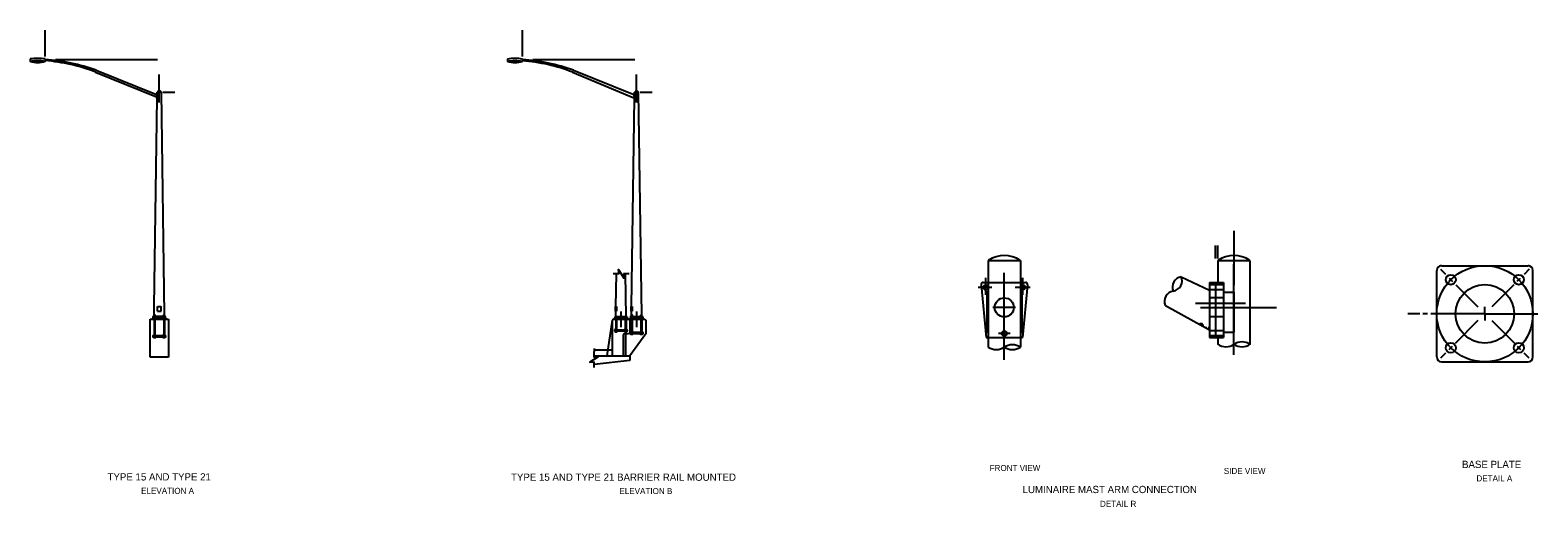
# Model space of a CAD drawing. Extents: x -521.5 to -505.9, y -12.5 to -7.6.
import ezdxf

# ---------------------------------------------------------------- set-up
doc = ezdxf.new("R2010")
doc.units = 0
for name, color, linetype in [('es_DETAIL', 7, 'Continuous'), ('es_DETAIL-anno', 7, 'Continuous'), ('es_LIGHTING', 7, 'Continuous'), ('es_LIGHTING-anno', 7, 'Continuous'), ('es_NO-PLOT', 7, 'Continuous')]:
    doc.layers.add(name, color=color, linetype=linetype)

msp = doc.modelspace()

# ---------------------------------------------------------------- linework, layer by layer
at = {"layer": 'es_DETAIL'}
for p, q in [((-509.027, -9.645), (-509.027, -10.211)), ((-511.58, -9.953), (-511.58, -10.855)), ((-511.58, -9.954), (-511.247, -9.954)), ((-511.247, -9.954), (-511.247, -10.855)), ((-509.193, -9.953), (-509.193, -10.183)), ((-509.193, -9.954), (-508.86, -9.954)), ((-509.027, -10.934), (-509.027, -9.991)), ((-508.86, -9.954), (-508.86, -10.826)), ((-506.869, -10.008), (-505.969, -10.008)), ((-511.634, -10.183), (-511.194, -10.183)), ((-511.606, -10.31), (-511.606, -10.134)), ((-511.414, -10.986), (-511.414, -10.084)), ((-511.221, -10.31), (-511.221, -10.134)), ((-509.575, -10.123), (-509.282, -10.263)), ((-509.282, -10.183), (-509.282, -10.756)), ((-509.282, -10.183), (-509.136, -10.183)), ((-509.219, -10.183), (-509.219, -10.755)), ((-509.136, -10.183), (-509.136, -10.755)), ((-506.919, -10.957), (-506.919, -10.058)), ((-506.773, -10.154), (-506.773, -10.154)), ((-506.065, -10.154), (-506.065, -10.154)), ((-505.919, -10.957), (-505.919, -10.058)), ((-511.545, -10.234), (-511.684, -10.234)), ((-511.655, -10.207), (-511.602, -10.755)), ((-511.596, -10.282), (-511.596, -10.699)), ((-511.58, -10.282), (-511.596, -10.282)), ((-511.144, -10.234), (-511.301, -10.234)), ((-511.247, -10.282), (-511.232, -10.282)), ((-511.232, -10.282), (-511.232, -10.699)), ((-511.172, -10.207), (-511.225, -10.755)), ((-509.136, -10.207), (-509.282, -10.207)), ((-509.136, -10.259), (-509.282, -10.259)), ((-509.136, -10.343), (-509.282, -10.343)), ((-509.136, -10.282), (-509.027, -10.282)), ((-509.027, -10.282), (-509.027, -10.699)), ((-515.399, -10.486), (-515.399, -10.647)), ((-515.237, -10.486), (-515.237, -10.647)), ((-511.299, -10.442), (-511.533, -10.442)), ((-509.74, -10.421), (-509.282, -10.676)), ((-508.907, -10.4), (-509.428, -10.4)), ((-509.373, -10.444), (-508.586, -10.444)), ((-520.259, -10.538), (-520.259, -10.53)), ((-520.259, -10.538), (-520.235, -10.538)), ((-520.256, -10.529), (-520.238, -10.529)), ((-520.253, -10.529), (-520.241, -10.529)), ((-520.253, -10.538), (-520.253, -10.53)), ((-520.25, -10.52), (-520.252, -10.521)), ((-520.252, -10.529), (-520.252, -10.521)), ((-520.242, -10.521), (-520.252, -10.521)), ((-520.252, -10.521), (-520.242, -10.521)), ((-520.252, -10.522), (-520.242, -10.522)), ((-520.252, -10.524), (-520.242, -10.524)), ((-520.252, -10.526), (-520.242, -10.526)), ((-520.252, -10.527), (-520.242, -10.527)), ((-520.244, -10.52), (-520.25, -10.52)), ((-520.244, -10.52), (-520.242, -10.521)), ((-520.242, -10.529), (-520.242, -10.521)), ((-520.241, -10.538), (-520.241, -10.53)), ((-520.235, -10.538), (-520.235, -10.53)), ((-520.16, -10.538), (-520.16, -10.53)), ((-520.137, -10.538), (-520.16, -10.538)), ((-520.14, -10.529), (-520.157, -10.529)), ((-520.151, -10.52), (-520.154, -10.521)), ((-520.154, -10.529), (-520.154, -10.521)), ((-520.154, -10.521), (-520.143, -10.521)), ((-520.143, -10.521), (-520.154, -10.521)), ((-520.143, -10.522), (-520.154, -10.522)), ((-520.143, -10.524), (-520.154, -10.524)), ((-520.143, -10.526), (-520.154, -10.526)), ((-520.143, -10.527), (-520.154, -10.527)), ((-520.143, -10.529), (-520.154, -10.529)), ((-520.154, -10.538), (-520.154, -10.53)), ((-520.151, -10.52), (-520.146, -10.52)), ((-520.146, -10.52), (-520.143, -10.521)), ((-520.143, -10.529), (-520.143, -10.521)), ((-520.143, -10.538), (-520.143, -10.53)), ((-520.137, -10.538), (-520.137, -10.53)), ((-515.297, -10.539), (-515.297, -10.531)), ((-515.297, -10.539), (-515.274, -10.539)), ((-515.295, -10.53), (-515.277, -10.53)), ((-515.292, -10.539), (-515.292, -10.531)), ((-515.289, -10.52), (-515.291, -10.522)), ((-515.291, -10.53), (-515.291, -10.522)), ((-515.28, -10.522), (-515.291, -10.522)), ((-515.291, -10.522), (-515.28, -10.522)), ((-515.291, -10.523), (-515.28, -10.523)), ((-515.291, -10.525), (-515.28, -10.525)), ((-515.291, -10.527), (-515.28, -10.527)), ((-515.291, -10.528), (-515.28, -10.528)), ((-515.291, -10.53), (-515.28, -10.53)), ((-515.283, -10.52), (-515.289, -10.52)), ((-515.283, -10.52), (-515.28, -10.522)), ((-515.28, -10.53), (-515.28, -10.522)), ((-515.28, -10.539), (-515.28, -10.531)), ((-515.274, -10.539), (-515.274, -10.531)), ((-515.199, -10.539), (-515.199, -10.531)), ((-515.175, -10.539), (-515.199, -10.539)), ((-515.178, -10.53), (-515.196, -10.53)), ((-515.181, -10.53), (-515.193, -10.53)), ((-515.193, -10.539), (-515.193, -10.531)), ((-515.19, -10.52), (-515.192, -10.522)), ((-515.192, -10.53), (-515.192, -10.522)), ((-515.192, -10.522), (-515.182, -10.522)), ((-515.182, -10.522), (-515.192, -10.522)), ((-515.182, -10.523), (-515.192, -10.523)), ((-515.182, -10.525), (-515.192, -10.525)), ((-515.182, -10.527), (-515.192, -10.527)), ((-515.182, -10.528), (-515.192, -10.528)), ((-515.19, -10.52), (-515.184, -10.52)), ((-515.184, -10.52), (-515.182, -10.522)), ((-515.182, -10.53), (-515.182, -10.522)), ((-515.181, -10.539), (-515.181, -10.531)), ((-515.175, -10.539), (-515.175, -10.531)), ((-509.327, -10.651), (-509.307, -10.651)), ((-509.296, -10.651), (-509.282, -10.651)), ((-509.136, -10.541), (-509.282, -10.541)), ((-520.259, -10.73), (-520.259, -10.737)), ((-520.259, -10.746), (-520.259, -10.754)), ((-520.235, -10.746), (-520.259, -10.746)), ((-520.238, -10.729), (-520.256, -10.729)), ((-520.238, -10.738), (-520.256, -10.738)), ((-520.238, -10.755), (-520.256, -10.755)), ((-520.241, -10.729), (-520.253, -10.729)), ((-520.253, -10.73), (-520.253, -10.737)), ((-520.253, -10.746), (-520.253, -10.754)), ((-520.241, -10.755), (-520.253, -10.755)), ((-520.241, -10.73), (-520.241, -10.737)), ((-520.241, -10.746), (-520.241, -10.754)), ((-520.235, -10.73), (-520.235, -10.737)), ((-520.235, -10.746), (-520.235, -10.754)), ((-520.16, -10.73), (-520.16, -10.737)), ((-520.16, -10.746), (-520.16, -10.754)), ((-520.16, -10.746), (-520.136, -10.746)), ((-520.157, -10.729), (-520.139, -10.729)), ((-520.157, -10.738), (-520.139, -10.738)), ((-520.157, -10.755), (-520.139, -10.755)), ((-520.154, -10.729), (-520.142, -10.729)), ((-520.154, -10.73), (-520.154, -10.737)), ((-520.154, -10.746), (-520.154, -10.754)), ((-520.154, -10.755), (-520.142, -10.755)), ((-520.142, -10.73), (-520.142, -10.737)), ((-520.142, -10.746), (-520.142, -10.754)), ((-520.136, -10.73), (-520.136, -10.737)), ((-520.136, -10.746), (-520.136, -10.754)), ((-515.46, -10.67), (-515.46, -10.677)), ((-515.46, -10.686), (-515.46, -10.695)), ((-515.437, -10.686), (-515.46, -10.686)), ((-515.44, -10.669), (-515.458, -10.669)), ((-515.44, -10.678), (-515.458, -10.678)), ((-515.44, -10.695), (-515.458, -10.695)), ((-515.443, -10.669), (-515.455, -10.669)), ((-515.455, -10.67), (-515.455, -10.677)), ((-515.455, -10.686), (-515.455, -10.695)), ((-515.443, -10.695), (-515.455, -10.695)), ((-515.443, -10.67), (-515.443, -10.677)), ((-515.443, -10.686), (-515.443, -10.695)), ((-515.437, -10.67), (-515.437, -10.677)), ((-515.437, -10.686), (-515.437, -10.695)), ((-515.361, -10.67), (-515.361, -10.677)), ((-515.361, -10.686), (-515.361, -10.695)), ((-515.361, -10.686), (-515.338, -10.686)), ((-515.358, -10.669), (-515.34, -10.669)), ((-515.358, -10.678), (-515.34, -10.678)), ((-515.358, -10.695), (-515.34, -10.695)), ((-515.355, -10.669), (-515.343, -10.669)), ((-515.355, -10.67), (-515.355, -10.677)), ((-515.355, -10.686), (-515.355, -10.695)), ((-515.355, -10.695), (-515.343, -10.695)), ((-515.343, -10.67), (-515.343, -10.677)), ((-515.343, -10.686), (-515.343, -10.695)), ((-515.338, -10.67), (-515.338, -10.677)), ((-515.338, -10.686), (-515.338, -10.695)), ((-515.298, -10.696), (-515.298, -10.704)), ((-515.298, -10.712), (-515.298, -10.721)), ((-515.274, -10.712), (-515.298, -10.712)), ((-515.277, -10.695), (-515.295, -10.695)), ((-515.277, -10.704), (-515.295, -10.704)), ((-515.277, -10.721), (-515.295, -10.721)), ((-515.28, -10.695), (-515.292, -10.695)), ((-515.292, -10.696), (-515.292, -10.704)), ((-515.292, -10.712), (-515.292, -10.721)), ((-515.28, -10.721), (-515.292, -10.721)), ((-515.28, -10.696), (-515.28, -10.704)), ((-515.28, -10.712), (-515.28, -10.721)), ((-515.274, -10.696), (-515.274, -10.704)), ((-515.274, -10.712), (-515.274, -10.721)), ((-515.199, -10.696), (-515.199, -10.704)), ((-515.199, -10.712), (-515.199, -10.721)), ((-515.199, -10.712), (-515.175, -10.712)), ((-515.196, -10.695), (-515.178, -10.695)), ((-515.196, -10.704), (-515.178, -10.704)), ((-515.196, -10.721), (-515.178, -10.721)), ((-515.193, -10.696), (-515.193, -10.704)), ((-515.193, -10.712), (-515.193, -10.721)), ((-515.192, -10.695), (-515.181, -10.695)), ((-515.192, -10.721), (-515.181, -10.721)), ((-515.181, -10.696), (-515.181, -10.704)), ((-515.181, -10.712), (-515.181, -10.721)), ((-515.175, -10.696), (-515.175, -10.704)), ((-515.175, -10.712), (-515.175, -10.721)), ((-511.602, -10.755), (-511.225, -10.755)), ((-511.58, -10.699), (-511.596, -10.699)), ((-511.352, -10.713), (-511.476, -10.713)), ((-511.247, -10.699), (-511.232, -10.699)), ((-509.136, -10.687), (-509.282, -10.687)), ((-509.136, -10.739), (-509.282, -10.739)), ((-509.282, -10.755), (-509.136, -10.755)), ((-509.193, -10.755), (-509.193, -10.826)), ((-509.136, -10.699), (-509.027, -10.699)), ((-506.773, -10.861), (-506.773, -10.861)), ((-506.065, -10.861), (-506.065, -10.861)), ((-506.869, -11.008), (-505.969, -11.008))]:
    msp.add_line(p, q, dxfattribs=at)
for points in [[(-511.414, -10.722), (-511.414, -10.743)], [(-511.414, -10.845), (-511.414, -10.866)]]:
    msp.add_lwpolyline(points, dxfattribs=at)
for centre, radius in [((-506.773, -10.154), 0.052), ((-506.065, -10.154), 0.052), ((-511.606, -10.234), 0.026), ((-511.414, -10.442), 0.099), ((-511.221, -10.233), 0.026), ((-506.419, -10.508), 0.304), ((-511.414, -10.713), 0.026), ((-506.773, -10.861), 0.052), ((-506.065, -10.861), 0.052)]:
    msp.add_circle(centre, radius, dxfattribs=at)
for centre, radius, start, end in [((-511.414, -10.194), 0.292, 55.292, 124.7081), ((-509.027, -10.194), 0.292, 55.292, 124.7081), ((-506.869, -10.058), 0.0502, 90, 180), ((-505.969, -10.058), 0.0502, 0, 90), ((-511.634, -10.204), 0.0215, 88.3392, 187.8016), ((-511.193, -10.204), 0.0215, 352.1984, 91.6608), ((-509.558, -10.23), 0.108, 98.9727, 202.9345), ((-509.674, -10.165), 0.108, 278.9727, 22.9345), ((-509.641, -10.379), 0.108, 98.9727, 202.9345), ((-509.369, -10.634), 0.0225, 344.4005, 137.9929), ((-508.943, -10.953), 0.152, 56.8304, 123.1696), ((-511.497, -10.728), 0.152, 236.8304, 303.1696), ((-511.33, -10.982), 0.152, 56.8304, 123.1696), ((-511.33, -10.728), 0.152, 236.8304, 303.1696), ((-509.11, -10.698), 0.152, 236.8304, 303.1696), ((-508.943, -10.698), 0.152, 236.8304, 303.1696), ((-506.869, -10.957), 0.0502, 180, 270), ((-505.969, -10.957), 0.0502, 270, 0)]:
    msp.add_arc(centre, radius, start, end, dxfattribs=at)
for centre, major_axis, start_param, end_param in [((-520.256, -10.532), (-0.00424, 0), 3.943829, 5.480949), ((-520.247, -10.539), (-0.016, 0), 4.334104, 5.090674), ((-520.238, -10.532), (-0.00424, 0), 3.943829, 5.480949), ((-520.157, -10.532), (-0.00424, 0), 3.943829, 5.480949), ((-520.148, -10.539), (-0.016, 0), 4.334104, 5.090674), ((-520.14, -10.532), (-0.00424, 0), 3.943829, 5.480949), ((-515.295, -10.533), (-0.00424, 0), 3.943829, 5.480949), ((-515.286, -10.54), (-0.016, 0), 4.334104, 5.090674), ((-515.277, -10.533), (-0.00424, 0), 3.943829, 5.480949), ((-515.196, -10.533), (-0.00424, 0), 3.943829, 5.480949), ((-515.187, -10.54), (-0.016, 0), 4.334104, 5.090674), ((-515.178, -10.533), (-0.00424, 0), 3.943829, 5.480949), ((-520.256, -10.732), (-0.00424, 0), 3.943829, 5.480949), ((-520.256, -10.735), (0.00424, 0), 3.943829, 5.480949), ((-520.256, -10.752), (0.00424, 0), 3.943829, 5.480949), ((-520.247, -10.739), (-0.016, 0), 4.334104, 5.090674), ((-520.247, -10.728), (0.016, 0), 4.334104, 5.090674), ((-520.247, -10.745), (0.016, 0), 4.334104, 5.090674), ((-520.238, -10.732), (-0.00424, 0), 3.943829, 5.480949), ((-520.238, -10.735), (0.00424, 0), 3.943829, 5.480949), ((-520.238, -10.752), (0.00424, 0), 3.943829, 5.480949), ((-520.157, -10.732), (-0.00424, 0), 3.943829, 5.480949), ((-520.157, -10.735), (0.00424, 0), 3.943829, 5.480949), ((-520.157, -10.752), (0.00424, 0), 3.943829, 5.480949), ((-520.148, -10.739), (-0.016, 0), 4.334104, 5.090674), ((-520.148, -10.728), (0.016, 0), 4.334104, 5.090674), ((-520.148, -10.745), (0.016, 0), 4.334104, 5.090674), ((-520.139, -10.732), (-0.00424, 0), 3.943829, 5.480949), ((-520.139, -10.735), (0.00424, 0), 3.943829, 5.480949), ((-520.139, -10.752), (0.00424, 0), 3.943829, 5.480949), ((-515.458, -10.672), (-0.00424, 0), 3.943829, 5.480949), ((-515.458, -10.676), (0.00424, 0), 3.943829, 5.480949), ((-515.458, -10.693), (0.00424, 0), 3.943829, 5.480949), ((-515.449, -10.679), (-0.016, 0), 4.334104, 5.090674), ((-515.449, -10.668), (0.016, 0), 4.334104, 5.090674), ((-515.449, -10.685), (0.016, 0), 4.334104, 5.090674), ((-515.44, -10.672), (-0.00424, 0), 3.943829, 5.480949), ((-515.44, -10.676), (0.00424, 0), 3.943829, 5.480949), ((-515.44, -10.693), (0.00424, 0), 3.943829, 5.480949), ((-515.358, -10.672), (-0.00424, 0), 3.943829, 5.480949), ((-515.358, -10.676), (0.00424, 0), 3.943829, 5.480949), ((-515.358, -10.693), (0.00424, 0), 3.943829, 5.480949), ((-515.349, -10.679), (-0.016, 0), 4.334104, 5.090674), ((-515.349, -10.668), (0.016, 0), 4.334104, 5.090674), ((-515.349, -10.685), (0.016, 0), 4.334104, 5.090674), ((-515.34, -10.672), (-0.00424, 0), 3.943829, 5.480949), ((-515.34, -10.676), (0.00424, 0), 3.943829, 5.480949), ((-515.34, -10.693), (0.00424, 0), 3.943829, 5.480949), ((-515.295, -10.698), (-0.00424, 0), 3.943829, 5.480949), ((-515.295, -10.702), (0.00424, 0), 3.943829, 5.480949), ((-515.295, -10.719), (0.00424, 0), 3.943829, 5.480949), ((-515.286, -10.706), (-0.016, 0), 4.334104, 5.090674), ((-515.286, -10.694), (0.016, 0), 4.334104, 5.090674), ((-515.286, -10.711), (0.016, 0), 4.334104, 5.090674), ((-515.277, -10.698), (-0.00424, 0), 3.943829, 5.480949), ((-515.277, -10.702), (0.00424, 0), 3.943829, 5.480949), ((-515.277, -10.719), (0.00424, 0), 3.943829, 5.480949), ((-515.196, -10.698), (-0.00424, 0), 3.943829, 5.480949), ((-515.196, -10.702), (0.00424, 0), 3.943829, 5.480949), ((-515.196, -10.719), (0.00424, 0), 3.943829, 5.480949), ((-515.187, -10.706), (-0.016, 0), 4.334104, 5.090674), ((-515.187, -10.694), (0.016, 0), 4.334104, 5.090674), ((-515.187, -10.711), (0.016, 0), 4.334104, 5.090674), ((-515.178, -10.698), (-0.00424, 0), 3.943829, 5.480949), ((-515.178, -10.702), (0.00424, 0), 3.943829, 5.480949), ((-515.178, -10.719), (0.00424, 0), 3.943829, 5.480949)]:
    msp.add_ellipse(centre, major_axis=major_axis, ratio=0.642222, start_param=start_param, end_param=end_param, dxfattribs=at)
at = {"layer": 'es_DETAIL-anno'}
for p, q in [((-521.384, -7.834), (-521.384, -7.56)), ((-521.276, -7.865), (-520.217, -7.865)), ((-520.198, -8.311), (-520.198, -8.021)), ((-520.161, -8.204), (-520.037, -8.204)), ((-509.219, -9.932), (-509.219, -9.799)), ((-509.193, -9.932), (-509.193, -9.799)), ((-506.881, -10.045), (-506.829, -10.098)), ((-506.79, -10.137), (-506.756, -10.171)), ((-506.081, -10.17), (-506.048, -10.137)), ((-505.957, -10.045), (-506.01, -10.099)), ((-506.721, -10.206), (-506.491, -10.436)), ((-506.118, -10.207), (-506.347, -10.436)), ((-506.419, -10.508), (-506.419, -10.436)), ((-507.093, -10.508), (-507.219, -10.508)), ((-507.016, -10.508), (-507.062, -10.508)), ((-506.491, -10.508), (-506.979, -10.508)), ((-506.491, -10.579), (-506.727, -10.816)), ((-506.419, -10.508), (-506.491, -10.508)), ((-506.419, -10.508), (-506.419, -10.579)), ((-506.419, -10.508), (-506.347, -10.508)), ((-506.347, -10.508), (-505.868, -10.508)), ((-506.347, -10.579), (-506.112, -10.815)), ((-506.828, -10.917), (-506.881, -10.97)), ((-506.79, -10.878), (-506.756, -10.844)), ((-506.082, -10.844), (-506.048, -10.878)), ((-505.957, -10.97), (-506.01, -10.916))]:
    msp.add_line(p, q, dxfattribs=at)
msp.add_circle((-506.419, -10.508), 0.5, dxfattribs=at)
for start, end in [(132.2488, 137.7512), (42.2488, 47.7512), (222.2488, 227.7512), (312.2488, 317.7512)]:
    msp.add_arc((-506.419, -10.508), 0.5, start, end, dxfattribs=at)
at = {"layer": 'es_LIGHTING'}
for p, q in [((-521.541, -7.859), (-521.541, -7.884)), ((-521.384, -7.859), (-521.384, -7.884)), ((-520.854, -7.976), (-520.226, -8.228)), ((-516.579, -7.859), (-516.579, -7.885)), ((-516.422, -7.859), (-516.422, -7.885)), ((-515.892, -7.977), (-515.265, -8.229)), ((-520.862, -7.996), (-520.226, -8.252)), ((-515.901, -7.997), (-515.265, -8.263)), ((-520.25, -10.432), (-520.221, -8.267)), ((-520.226, -8.216), (-520.213, -8.216)), ((-520.226, -8.216), (-520.226, -8.267)), ((-520.226, -8.267), (-520.213, -8.267)), ((-520.22, -8.204), (-520.176, -8.204)), ((-520.22, -8.216), (-520.22, -8.204)), ((-520.213, -8.216), (-520.213, -8.267)), ((-520.145, -10.52), (-520.176, -8.204)), ((-515.288, -10.432), (-515.259, -8.267)), ((-515.265, -8.217), (-515.252, -8.217)), ((-515.265, -8.217), (-515.265, -8.267)), ((-515.265, -8.267), (-515.252, -8.267)), ((-515.259, -8.217), (-515.258, -8.205)), ((-515.258, -8.205), (-515.215, -8.205)), ((-515.252, -8.217), (-515.252, -8.267)), ((-515.183, -10.521), (-515.215, -8.205)), ((-515.419, -10.093), (-515.48, -10.093)), ((-515.451, -10.432), (-515.446, -10.093)), ((-515.313, -10.093), (-515.374, -10.093)), ((-515.346, -10.539), (-515.352, -10.093)), ((-520.251, -10.52), (-520.25, -10.429)), ((-520.217, -10.432), (-520.179, -10.432)), ((-520.217, -10.482), (-520.217, -10.432)), ((-520.217, -10.482), (-520.179, -10.482)), ((-520.179, -10.482), (-520.179, -10.432)), ((-515.459, -10.432), (-515.446, -10.432)), ((-515.459, -10.432), (-515.459, -10.482)), ((-515.459, -10.482), (-515.446, -10.482)), ((-515.452, -10.539), (-515.452, -10.482)), ((-515.446, -10.432), (-515.446, -10.482)), ((-515.296, -10.432), (-515.284, -10.432)), ((-515.296, -10.432), (-515.296, -10.482)), ((-515.296, -10.482), (-515.284, -10.482)), ((-515.29, -10.521), (-515.289, -10.483)), ((-515.284, -10.432), (-515.284, -10.482)), ((-520.292, -10.563), (-520.104, -10.563)), ((-520.292, -10.959), (-520.292, -10.563)), ((-520.263, -10.552), (-520.275, -10.563)), ((-520.132, -10.538), (-520.263, -10.538)), ((-520.263, -10.552), (-520.263, -10.538)), ((-520.132, -10.552), (-520.263, -10.552)), ((-520.235, -10.538), (-520.259, -10.538)), ((-520.251, -10.538), (-520.251, -10.52)), ((-520.251, -10.538), (-520.144, -10.538)), ((-520.251, -10.563), (-520.251, -10.729)), ((-520.243, -10.563), (-520.243, -10.729)), ((-520.16, -10.538), (-520.137, -10.538)), ((-520.152, -10.563), (-520.152, -10.729)), ((-520.144, -10.538), (-520.145, -10.52)), ((-520.144, -10.563), (-520.144, -10.729)), ((-520.132, -10.552), (-520.132, -10.538)), ((-520.132, -10.552), (-520.121, -10.563)), ((-520.104, -10.563), (-520.104, -10.959)), ((-515.49, -10.576), (-515.547, -10.944)), ((-515.463, -10.55), (-515.49, -10.576)), ((-515.49, -10.576), (-515.49, -10.944)), ((-515.319, -10.566), (-515.479, -10.566)), ((-515.335, -10.539), (-515.463, -10.539)), ((-515.463, -10.539), (-515.463, -10.55)), ((-515.335, -10.55), (-515.463, -10.55)), ((-515.453, -10.566), (-515.453, -10.669)), ((-515.444, -10.566), (-515.444, -10.669)), ((-515.29, -10.566), (-515.431, -10.566)), ((-515.354, -10.566), (-515.354, -10.669)), ((-515.345, -10.566), (-515.345, -10.669)), ((-515.335, -10.539), (-515.335, -10.55)), ((-515.335, -10.55), (-515.308, -10.577)), ((-515.301, -10.55), (-515.317, -10.566)), ((-515.308, -10.577), (-515.308, -10.705)), ((-515.172, -10.539), (-515.301, -10.539)), ((-515.301, -10.539), (-515.301, -10.55)), ((-515.172, -10.55), (-515.301, -10.55)), ((-515.298, -10.565), (-515.298, -10.565)), ((-515.274, -10.539), (-515.297, -10.539)), ((-515.29, -10.539), (-515.29, -10.521)), ((-515.151, -10.566), (-515.29, -10.566)), ((-515.29, -10.566), (-515.29, -10.695)), ((-515.282, -10.566), (-515.282, -10.695)), ((-515.198, -10.539), (-515.175, -10.539)), ((-515.191, -10.566), (-515.191, -10.695)), ((-515.183, -10.539), (-515.183, -10.521)), ((-515.183, -10.566), (-515.183, -10.695)), ((-515.172, -10.539), (-515.172, -10.55)), ((-515.172, -10.55), (-515.156, -10.566)), ((-515.151, -10.566), (-515.14, -10.576)), ((-515.14, -10.576), (-515.14, -10.716)), ((-515.369, -10.716), (-515.376, -10.723)), ((-515.376, -10.723), (-515.376, -10.944)), ((-515.344, -10.716), (-515.369, -10.716)), ((-515.344, -10.716), (-515.351, -10.723)), ((-515.351, -10.723), (-515.351, -10.944)), ((-515.319, -10.716), (-515.344, -10.716)), ((-515.308, -10.705), (-515.319, -10.716)), ((-515.14, -10.716), (-515.308, -10.944)), ((-520.104, -10.959), (-520.292, -10.959)), ((-515.679, -10.868), (-515.679, -10.901)), ((-515.679, -10.883), (-515.538, -10.883)), ((-515.679, -10.962), (-515.679, -10.901)), ((-515.679, -10.944), (-515.308, -10.944)), ((-515.538, -10.883), (-515.49, -10.883)), ((-515.308, -10.944), (-515.308, -10.994)), ((-515.308, -10.994), (-515.679, -11.036)), ((-515.679, -11.068), (-515.679, -11.007))]:
    msp.add_line(p, q, dxfattribs=at)
for points in [[(-515.419, -10.093), (-515.424, -10.049), (-515.369, -10.138), (-515.374, -10.093)], [(-515.679, -10.962), (-515.635, -10.957), (-515.724, -11.012), (-515.679, -11.007)]]:
    msp.add_lwpolyline(points, dxfattribs=at)
for points in [[(-520.129, -10.738), (-520.266, -10.738), (-520.266, -10.746), (-520.129, -10.746)], [(-515.331, -10.678), (-515.467, -10.678), (-515.467, -10.686), (-515.331, -10.686)], [(-515.168, -10.704), (-515.305, -10.704), (-515.305, -10.712), (-515.168, -10.712)]]:
    msp.add_lwpolyline(points, close=True, dxfattribs=at)
for centre, radius, start, end in [((-521.462, -8.346), 0.493, 80.8522, 99.1478), ((-521.462, -8.371), 0.493, 80.8522, 99.1478), ((-521.462, -7.645), 0.251, 251.8194, 288.1806), ((-521.514, -9.808), 1.947, 70.178, 86.1652), ((-521.534, -9.748), 1.877, 69.0143, 85.4053), ((-516.501, -8.347), 0.493, 80.8522, 99.1478), ((-516.501, -8.372), 0.493, 80.8522, 99.1478), ((-516.501, -7.646), 0.251, 251.8194, 288.1806), ((-516.553, -9.809), 1.947, 70.178, 86.1652), ((-516.573, -9.749), 1.877, 69.0143, 85.4053), ((-520.198, -8.219), 0.0269, 35.2782, 144.7218), ((-515.236, -8.22), 0.0269, 35.2782, 144.7218)]:
    msp.add_arc(centre, radius, start, end, dxfattribs=at)
at = {"layer": 'es_LIGHTING-anno'}
for p, q in [((-516.422, -7.835), (-516.422, -7.561)), ((-516.315, -7.866), (-515.254, -7.866)), ((-515.236, -8.312), (-515.236, -8.022)), ((-515.2, -8.205), (-515.075, -8.205))]:
    msp.add_line(p, q, dxfattribs=at)

# ---------------------------------------------------------------- texts
at = {"layer": 'es_NO-PLOT'}
for s, height, p in [('BASE PLATE', 0.0753, (-506.656, -12.111)), ('TYPE 15 AND TYPE 21', 0.0753, (-520.736, -12.241)), ('TYPE 15 AND TYPE 21 BARRIER RAIL MOUNTED', 0.0753, (-516.542, -12.244)), ('FRONT VIEW', 0.0627, (-511.566, -12.142)), ('SIDE VIEW', 0.0627, (-509.132, -12.173)), ('DETAIL A', 0.0627, (-506.506, -12.25)), ('ELEVATION A', 0.06275, (-520.387, -12.38)), ('ELEVATION B', 0.06275, (-515.415, -12.382)), ('LUMINAIRE MAST ARM CONNECTION', 0.0753, (-511.224, -12.372)), ('DETAIL R', 0.0627, (-510.419, -12.515))]:
    msp.add_text(s, height=height, dxfattribs=at).set_placement(p)

doc.saveas('drawing.dxf')
